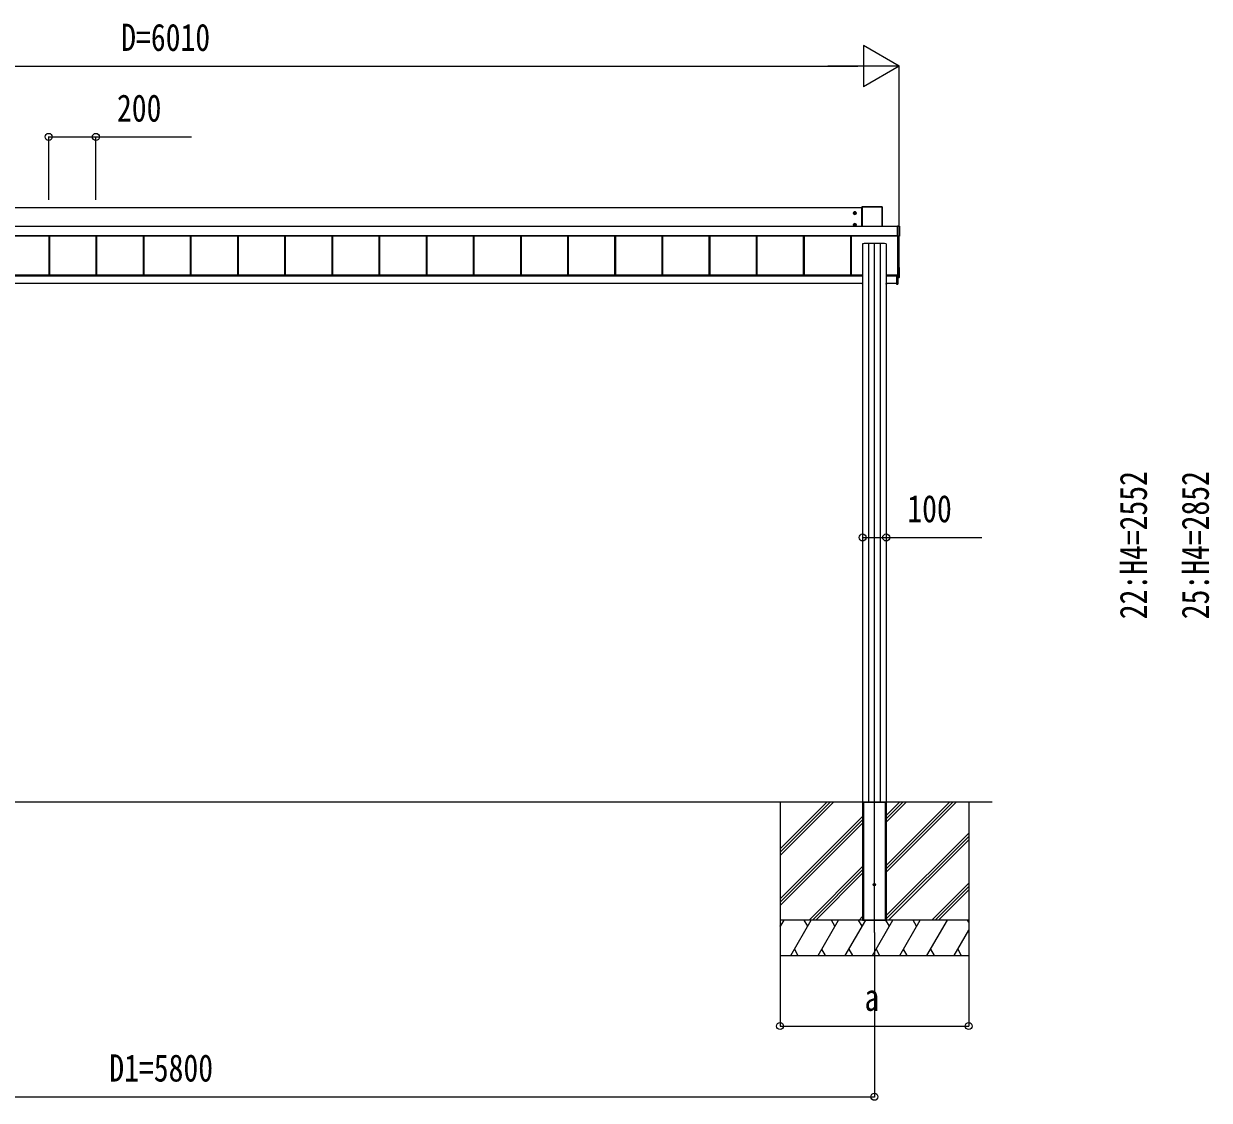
# Model space of a CAD drawing. Units: millimetres, scale not verified. Extents: x -14718 to 14718, y -10397 to 10401.
# Drawn here: x -9625 to -4597, y -5976 to -1409 of the extents above; entities that cross this region are included whole.
import ezdxf
from ezdxf.enums import TextEntityAlignment as Align

# ---------------------------------------------------------------- set-up
doc = ezdxf.new("R2010")
doc.units = ezdxf.units.MM
doc.header["$LTSCALE"] = 50
for name, color, linetype in [('0-4_YKK_12', 2, 'Continuous'), ('0-5_YKK_A1', 4, 'Continuous'), ('0-6_YKK_D', 6, 'Continuous')]:
    doc.layers.add(name, color=color, linetype=linetype)
doc.styles.add('ＭＳ ゴシック', font='')
doc.styles.get('ＭＳ ゴシック').set_extended_font_data('MS Gothic')

msp = doc.modelspace()

# ---------------------------------------------------------------- linework, layer by layer
at = {"layer": '0-4_YKK_12'}
msp.add_line((-6017.43, -5264.1), (-6017.43, -2338.4), dxfattribs=at)
at = {"layer": '0-5_YKK_A1'}
for p, q in [((-6070.43, -2190.47), (-11764.43, -2190.47)), ((-6102.71, -2211.45), (-6103.43, -2211.45)), ((-6100.43, -2219.46), (-6100.43, -2204.96)), ((-6070.43, -2186.75), (-6070.43, -2268.91)), ((-6070.09, -2186.89), (-6070.43, -2186.75)), ((-6070.09, -2268.91), (-6070.09, -2186.89)), ((-5984.93, -2186.25), (-6069.93, -2186.25)), ((-6069.93, -2186.25), (-6069.59, -2186.39)), ((-6069.59, -2186.39), (-6069.59, -2186.88)), ((-6069.59, -2186.39), (-5985.27, -2186.39)), ((-6069.59, -2186.88), (-6069.59, -2268.91)), ((-5985.27, -2186.88), (-6069.59, -2186.88)), ((-5985.27, -2186.39), (-5984.93, -2186.25)), ((-5985.27, -2186.39), (-5985.27, -2186.88)), ((-5985.27, -2268.91), (-5985.27, -2186.88)), ((-5984.43, -2186.75), (-5984.77, -2186.89)), ((-5984.77, -2186.89), (-5984.77, -2268.91)), ((-5984.43, -2268.91), (-5984.43, -2186.75)), ((-6107.68, -2212.21), (-6093.18, -2212.21)), ((-6107.68, -2262.18), (-6093.18, -2262.18)), ((-6102.71, -2261.42), (-6103.43, -2261.42)), ((-6100.43, -2269.43), (-6100.43, -2254.93)), ((-6098.15, -2212.97), (-6097.43, -2212.97)), ((-5918.93, -2268.91), (-11915.93, -2268.91)), ((-5918.93, -2269.39), (-11915.93, -2269.39)), ((-5918.93, -2308.36), (-11915.93, -2308.36)), ((-5918.93, -2308.88), (-11915.93, -2308.88)), ((-11915.93, -2309.02), (-5918.93, -2309.02)), ((-5918.93, -2309.02), (-11915.93, -2309.02)), ((-9518.93, -2309.02), (-9518.93, -2475.25)), ((-9516.33, -2309.02), (-9516.33, -2475.25)), ((-9515.93, -2309.02), (-9515.93, -2475.25)), ((-9318.93, -2309.02), (-9318.93, -2475.25)), ((-9316.33, -2309.02), (-9316.33, -2475.25)), ((-9315.93, -2309.02), (-9315.93, -2475.25)), ((-9118.93, -2309.02), (-9118.93, -2475.25)), ((-9116.33, -2309.02), (-9116.33, -2475.25)), ((-9115.93, -2309.02), (-9115.93, -2475.25)), ((-8918.93, -2309.02), (-8918.93, -2475.25)), ((-8916.33, -2309.02), (-8916.33, -2475.25)), ((-8915.93, -2309.02), (-8915.93, -2475.25)), ((-8718.93, -2309.02), (-8718.93, -2475.25)), ((-8716.33, -2309.02), (-8716.33, -2475.25)), ((-8715.93, -2309.02), (-8715.93, -2475.25)), ((-8518.93, -2309.02), (-8518.93, -2475.25)), ((-8516.33, -2309.02), (-8516.33, -2475.25)), ((-8515.93, -2309.02), (-8515.93, -2475.25)), ((-8318.93, -2309.02), (-8318.93, -2475.25)), ((-8316.33, -2309.02), (-8316.33, -2475.25)), ((-8315.93, -2309.02), (-8315.93, -2475.25)), ((-8118.93, -2309.02), (-8118.93, -2475.25)), ((-8116.33, -2309.02), (-8116.33, -2475.25)), ((-8115.93, -2309.02), (-8115.93, -2475.25)), ((-7918.93, -2309.02), (-7918.93, -2475.25)), ((-7916.33, -2309.02), (-7916.33, -2475.25)), ((-7915.93, -2309.02), (-7915.93, -2475.25)), ((-7718.93, -2309.02), (-7718.93, -2475.25)), ((-7716.33, -2309.02), (-7716.33, -2475.25)), ((-7715.93, -2309.02), (-7715.93, -2475.25)), ((-7518.93, -2309.02), (-7518.93, -2475.25)), ((-7516.33, -2309.02), (-7516.33, -2475.25)), ((-7515.93, -2309.02), (-7515.93, -2475.25)), ((-7318.93, -2309.02), (-7318.93, -2475.25)), ((-7316.33, -2309.02), (-7316.33, -2475.25)), ((-7315.93, -2309.02), (-7315.93, -2475.25)), ((-7118.93, -2309.02), (-7118.93, -2475.25)), ((-7116.33, -2309.02), (-7116.33, -2475.25)), ((-7115.93, -2309.02), (-7115.93, -2475.25)), ((-6918.93, -2309.02), (-6918.93, -2475.25)), ((-6916.33, -2309.02), (-6916.33, -2475.25)), ((-6915.93, -2309.02), (-6915.93, -2475.25)), ((-6718.93, -2309.02), (-6718.93, -2475.25)), ((-6716.33, -2309.02), (-6716.33, -2475.25)), ((-6715.93, -2309.02), (-6715.93, -2475.25)), ((-6518.93, -2309.02), (-6518.93, -2475.25)), ((-6516.33, -2309.02), (-6516.33, -2475.25)), ((-6515.93, -2309.02), (-6515.93, -2475.25)), ((-6318.93, -2309.02), (-6318.93, -2475.25)), ((-6316.33, -2309.02), (-6316.33, -2475.25)), ((-6315.93, -2309.02), (-6315.93, -2475.25)), ((-6118.93, -2309.02), (-6118.93, -2475.25)), ((-6116.33, -2309.02), (-6116.33, -2475.25)), ((-6115.93, -2309.02), (-6115.93, -2475.25)), ((-6098.15, -2262.94), (-6097.43, -2262.94)), ((-5917.73, -2267.68), (-5918.93, -2267.68)), ((-5918.93, -2267.83), (-5918.93, -2267.68)), ((-5918.93, -2267.68), (-5918.93, -2267.68)), ((-5917.73, -2267.68), (-5918.93, -2267.68)), ((-5918.93, -2268.31), (-5918.93, -2267.83)), ((-5911.89, -2268.31), (-5918.93, -2268.31)), ((-5918.93, -2309.37), (-5911.89, -2309.37)), ((-5918.93, -2309.88), (-5918.93, -2310.43)), ((-5911.89, -2309.88), (-5918.93, -2309.88)), ((-5918.93, -2310.43), (-5917.73, -2310.43)), ((-5918.93, -2310.43), (-5918.93, -2310.43)), ((-5918.93, -2310.43), (-5917.73, -2310.43)), ((-5917.73, -2267.68), (-5917.73, -2267.68)), ((-5917.73, -2310.43), (-5917.73, -2310.43)), ((-5917.43, -2483.08), (-5917.43, -2310.44)), ((-5917.13, -2267.67), (-5917.18, -2267.67)), ((-5917.13, -2267.63), (-5911.43, -2267.63)), ((-5917.13, -2267.63), (-5917.13, -2267.67)), ((-5917.13, -2310.49), (-5917.13, -2310.61)), ((-5911.43, -2310.61), (-5917.13, -2310.61)), ((-5912.43, -2483.03), (-5912.43, -2310.61)), ((-5911.89, -2267.83), (-5911.43, -2267.63)), ((-5911.89, -2309.37), (-5911.89, -2268.31)), ((-5911.89, -2309.37), (-5911.89, -2309.88)), ((-5911.43, -2310.61), (-5911.89, -2309.88)), ((-5910.93, -2268.13), (-5911.39, -2268.33)), ((-5911.39, -2268.33), (-5911.39, -2309.39)), ((-5911.39, -2309.39), (-5910.93, -2310.11)), ((-5910.93, -2268.13), (-5910.93, -2310.11)), ((-6067.43, -2342.96), (-6067.43, -4711.6)), ((-6042.24, -2341.22), (-6042.24, -4711.6)), ((-5992.62, -2341.22), (-5992.62, -4711.6)), ((-5967.43, -2342.96), (-5967.43, -4711.6)), ((-5911.9, -2442.51), (-5912.43, -2442.48)), ((-5911.43, -2484.07), (-5911.43, -2443.01)), ((-6067.43, -2475.25), (-11767.43, -2475.25)), ((-6067.43, -2477.25), (-11767.43, -2477.25)), ((-6067.43, -2480.12), (-11767.43, -2480.12)), ((-6068.28, -2511.6), (-11766.58, -2511.6)), ((-6068.43, -2513.78), (-6068.3, -2511.6)), ((-6068.28, -2511.6), (-6067.8, -2511.6)), ((-6067.8, -2511.6), (-6067.93, -2513.78)), ((-6067.43, -2511.6), (-6067.8, -2511.6)), ((-5920.43, -2475.25), (-5967.43, -2475.25)), ((-5924.43, -2477.25), (-5967.43, -2477.25)), ((-5924.43, -2480.12), (-5967.43, -2480.12)), ((-5967.06, -2511.6), (-5967.43, -2511.6)), ((-5967.06, -2511.6), (-5966.58, -2511.6)), ((-5966.93, -2513.78), (-5967.06, -2511.6)), ((-5924.43, -2511.6), (-5966.58, -2511.6)), ((-5966.56, -2511.6), (-5966.43, -2513.78)), ((-5919.43, -2475.6), (-5924.43, -2475.58)), ((-5924.43, -2479.88), (-5924.43, -2475.58)), ((-5924.43, -2479.88), (-5924.43, -2480.08)), ((-5918.71, -2479.89), (-5924.43, -2479.88)), ((-5924.43, -2480.38), (-5918.23, -2480.39)), ((-5920.93, -2474.86), (-5917.73, -2474.86)), ((-5920.93, -2475.25), (-5920.93, -2474.86)), ((-5920.43, -2475.25), (-5920.43, -2475.54)), ((-5920.43, -2475.54), (-5920.43, -2475.59)), ((-5919.43, -2475.6), (-5919.43, -2474.86)), ((-5918.71, -2477.31), (-5918.71, -2479.89)), ((-5918.71, -2477.31), (-5918.43, -2477.31)), ((-5918.71, -2479.89), (-5918.43, -2479.89)), ((-5918.23, -2480.09), (-5918.23, -2477.11)), ((-5918.23, -2480.09), (-5918.23, -2480.09)), ((-5918.21, -2474.86), (-5918.21, -2476.81)), ((-5918.21, -2476.81), (-5917.93, -2476.81)), ((-5918.21, -2480.39), (-5917.93, -2480.39)), ((-5917.93, -2513.48), (-5918.21, -2513.48)), ((-5917.93, -2476.81), (-5917.93, -2474.86)), ((-5917.93, -2480.39), (-5917.93, -2476.81)), ((-5917.93, -2513.48), (-5917.93, -2480.39)), ((-5912.43, -2483.6), (-5917.93, -2483.93)), ((-5917.93, -2485.19), (-5911.9, -2484.81)), ((-5917.93, -2485.19), (-5911.9, -2484.81)), ((-5911.9, -2484.56), (-5917.61, -2484.91)), ((-5917.61, -2484.91), (-5917.61, -2484.95)), ((-5912.93, -2483.58), (-5916.93, -2483.58)), ((-5912.43, -2483.6), (-5912.43, -2483.03)), ((-5911.9, -2484.81), (-5911.9, -2484.56)), ((-5911.9, -2484.81), (-5911.9, -2484.81)), ((-5911.43, -2484.07), (-5911.43, -2484.31)), ((-5967.43, -2513.78), (-5966.93, -2513.78)), ((-5966.93, -2514.1), (-5967.43, -2514.1)), ((-5966.93, -2514.1), (-5966.93, -2513.78)), ((-5966.73, -2514.1), (-5966.93, -2514.1)), ((-5924.43, -2514.16), (-5918.21, -2513.78)), ((-5924.43, -2513.86), (-5924.43, -2514.16)), ((-5517.43, -4711.6), (-11767.43, -4711.6)), ((-6417.43, -4711.6), (-6417.43, -5361.6)), ((-6417.43, -4938.23), (-6190.8, -4711.6)), ((-6417.43, -4909.95), (-6219.08, -4711.6)), ((-6417.43, -4924.09), (-6205, -4711.66)), ((-6067.43, -4711.6), (-6067.43, -5211.6)), ((-6067.43, -4711.6), (-6067.13, -4711.6)), ((-6067.43, -4711.6), (-6067.43, -5211.6)), ((-6067.13, -4711.6), (-5967.73, -4711.6)), ((-6064.93, -4711.6), (-6064.93, -5211.6)), ((-6063.43, -4711.6), (-6063.43, -5211.6)), ((-5971.43, -4711.6), (-5971.43, -5211.6)), ((-5969.93, -4711.6), (-5969.93, -5211.6)), ((-5967.43, -4711.6), (-5967.43, -5211.6)), ((-5967.43, -4711.6), (-5967.43, -5211.6)), ((-5967.43, -4796.6), (-5882.43, -4711.6)), ((-5967.43, -4782.46), (-5896.57, -4711.6)), ((-5967.43, -4768.31), (-5910.72, -4711.6)), ((-5967.43, -5008.73), (-5670.34, -4711.64)), ((-5967.43, -4994.59), (-5684.48, -4711.64)), ((-5967.43, -4980.44), (-5698.62, -4711.64)), ((-5617.43, -4711.6), (-5617.43, -5361.6)), ((-6417.43, -5122.08), (-6067.43, -4772.08)), ((-6417.43, -5136.22), (-6067.43, -4786.22)), ((-6417.43, -5150.36), (-6067.43, -4800.36)), ((-5967.43, -5192.57), (-5617.43, -4842.58)), ((-5967.43, -5206.72), (-5617.43, -4856.72)), ((-5958.17, -5211.6), (-5617.43, -4870.86)), ((-6294.82, -5211.6), (-6067.43, -4984.21)), ((-6067.43, -4998.35), (-6280.68, -5211.6)), ((-6067.43, -5012.49), (-6266.54, -5211.6)), ((-5774.32, -5211.6), (-5617.43, -5054.71)), ((-5760.18, -5211.6), (-5617.43, -5068.85)), ((-5746.04, -5211.6), (-5617.43, -5082.99)), ((-5617.43, -5211.6), (-6417.43, -5211.6)), ((-6417.43, -5240.54), (-6400.72, -5211.6)), ((-5617.43, -5211.6), (-6417.43, -5211.6)), ((-6371.85, -5361.6), (-6285.25, -5211.6)), ((-6300.25, -5237.58), (-6315.25, -5211.6)), ((-6256.38, -5361.6), (-6169.78, -5211.6)), ((-6184.78, -5237.58), (-6199.78, -5211.6)), ((-6140.91, -5361.6), (-6054.31, -5211.6)), ((-6069.31, -5237.58), (-6084.31, -5211.6)), ((-6082.69, -5211.6), (-6067.43, -5196.34)), ((-6067.43, -5211.6), (-5967.43, -5211.6)), ((-6025.44, -5361.6), (-5938.84, -5211.6)), ((-5953.84, -5237.58), (-5968.84, -5211.6)), ((-5909.97, -5361.6), (-5823.37, -5211.6)), ((-5838.37, -5237.58), (-5853.37, -5211.6)), ((-5794.5, -5361.6), (-5707.9, -5211.6)), ((-5617.43, -5220.26), (-5622.43, -5211.6)), ((-6415.72, -5237.58), (-6417.43, -5234.62)), ((-5679.03, -5361.6), (-5617.43, -5254.9)), ((-6417.43, -5361.6), (-5617.43, -5361.6)), ((-6356.86, -5335.62), (-6341.86, -5361.6)), ((-6241.39, -5335.62), (-6226.39, -5361.6)), ((-6125.92, -5335.62), (-6110.92, -5361.6)), ((-6010.44, -5335.62), (-5995.44, -5361.6)), ((-5894.98, -5335.62), (-5879.98, -5361.6)), ((-5779.5, -5335.62), (-5764.51, -5361.6)), ((-5664.03, -5335.62), (-5649.04, -5361.6))]:
    msp.add_line(p, q, dxfattribs=at)
for points in [[(-6100.43, -2206.44), (-6105.43, -2209.32), (-6105.43, -2215.1), (-6100.43, -2217.98), (-6095.43, -2215.1), (-6095.43, -2209.32)], [(-6100.43, -2256.4), (-6105.43, -2259.29), (-6105.43, -2265.07), (-6100.43, -2267.95), (-6095.43, -2265.07), (-6095.43, -2259.29)]]:
    msp.add_lwpolyline(points, close=True, dxfattribs=at)
for points in [[(-6103.43, -2211.45), (-6103.43, -2212.97), (-6102.71, -2212.97)], [(-6099.67, -2209.93), (-6099.67, -2209.21), (-6101.19, -2209.21), (-6101.19, -2209.93)], [(-6097.43, -2212.97), (-6097.43, -2211.45), (-6098.15, -2211.45)], [(-6103.43, -2261.42), (-6103.43, -2262.94), (-6102.71, -2262.94)], [(-6101.19, -2214.49), (-6101.19, -2215.21), (-6099.67, -2215.21), (-6099.67, -2214.49)], [(-6099.67, -2259.9), (-6099.67, -2259.18), (-6101.19, -2259.18), (-6101.19, -2259.9)], [(-6097.43, -2262.94), (-6097.43, -2261.42), (-6098.15, -2261.42)], [(-6101.19, -2264.46), (-6101.19, -2265.18), (-6099.67, -2265.18), (-6099.67, -2264.46)], [(-5918.93, -2267.83), (-5911.89, -2267.83), (-5911.89, -2268.31)], [(-5918.93, -2309.88), (-5918.93, -2309.37), (-5918.93, -2268.31)], [(-5918.25, -2480.09), (-5924.43, -2480.08), (-5924.43, -2480.38), (-5924.43, -2513.86)], [(-5918.21, -2480.39), (-5918.21, -2513.48), (-5924.43, -2513.86)], [(-5918.43, -2479.91), (-5918.43, -2479.89), (-5918.43, -2477.31)], [(-5918.23, -2480.09), (-5918.23, -2480.09), (-5918.24, -2480.09)], [(-6067.43, -2514.1), (-6067.93, -2514.1), (-6068.13, -2514.1)], [(-6067.93, -2514.1), (-6067.93, -2513.78), (-6067.43, -2513.78)], [(-6067.13, -4711.6), (-5967.73, -4711.6), (-5967.43, -4711.6)]]:
    msp.add_lwpolyline(points, dxfattribs=at)
for centre, radius in [((-6100.43, -2212.21), 6.25), ((-6100.43, -2212.21), 5), ((-6100.43, -2262.18), 6.25), ((-6100.43, -2262.18), 5), ((-6017.43, -5061.6), 5)]:
    msp.add_circle(centre, radius, dxfattribs=at)
for centre, radius, start, end in [((-6100.43, -2212.21), 5.58, 153.74848, 206.25152), ((-6100.43, -2212.21), 5.58, 93.74848, 146.25152), ((-6102.71, -2209.93), 1.52, 270, 0), ((-6100.43, -2212.21), 5.58, 33.74848, 86.25152), ((-6098.15, -2209.93), 1.52, 180, 270), ((-6100.43, -2212.21), 5.58, 333.74848, 26.25152), ((-6069.59, -2186.89), 0.5, 90.15046, 179.81463), ((-6069.71, -2190.99), 4.12, 88.40447, 95.35624), ((-5985.27, -2186.89), 0.5, 0.18537, 89.84954), ((-5985.15, -2190.99), 4.12, 84.64376, 91.59553), ((-6100.43, -2262.18), 5.58, 153.74848, 206.25152), ((-6100.43, -2212.21), 5.58, 213.74848, 266.25152), ((-6100.43, -2262.18), 5.58, 93.74848, 146.25152), ((-6102.71, -2214.49), 1.52, 0, 90), ((-6102.71, -2259.9), 1.52, 270, 0), ((-6100.43, -2212.21), 5.58, 273.74848, 326.25152), ((-6100.43, -2262.18), 5.58, 33.74848, 86.25152), ((-6098.15, -2214.49), 1.52, 90, 180), ((-6098.15, -2259.9), 1.52, 180, 270), ((-6100.43, -2262.18), 5.58, 333.74848, 26.25152), ((-6100.43, -2262.18), 5.58, 213.74848, 266.25152), ((-6102.71, -2264.46), 1.52, 0, 90), ((-6100.43, -2262.18), 5.58, 273.74848, 326.25152), ((-6098.15, -2264.46), 1.52, 90, 180), ((-5917.64, -2313.05), 2.62, 81.42612, 92.09097), ((-5917.13, -2310.19), 0.301, 243.24083, 270.00691), ((-5917.29, -2266.27), 1.41, 271.33232, 274.49739), ((-5911.89, -2268.33), 0.5, 0.18537, 89.84954), ((-5911.78, -2272.43), 4.12, 84.64376, 91.59553), ((-5911.78, -2313.49), 4.12, 84.64376, 91.59553), ((-5911.89, -2309.38), 0.502, 270.31408, 359.651), ((-5911.93, -2443.01), 0.5, 0.01604, 86.51881), ((-5918.64, -2481.88), 1.98, 83.79926, 91.95127), ((-5918.25, -2480.39), 0.3, 87.77338, 89.77816), ((-5918.25, -2480.23), 0.141, 85.77463, 89.9759), ((-5919.48, -2480.32), 1.25, 356.45735, 10.27369), ((-5919.44, -2480.27), 1.21, 354.17006, 8.37745), ((-5919.56, -2476.88), 1.35, 350.09675, 2.91202), ((-5918.23, -2476.81), 0.3, 269.98255, 359.98254), ((-5918.23, -2480.39), 0.3, 0, 89.87763), ((-5919.43, -2480.31), 1.22, 356.27163, 10.47203), ((-5918.23, -2513.48), 0.3, 273.5, 0), ((-5919.44, -2513.63), 1.24, 353.06854, 6.93146), ((-5917.63, -2484.61), 0.3, 180.0189, 273.51595), ((-5917.63, -2484.66), 0.3, 180.0189, 273.51595), ((-5917.73, -2474.56), 0.3, 269.98255, 359.98252), ((-5916.93, -2483.08), 0.5, 180.01746, 270.01745), ((-5912.93, -2483.08), 0.5, 269.98255, 359.98254), ((-5911.93, -2484.06), 0.5, 273.48119, 359.98396), ((-5911.93, -2484.31), 0.5, 273.6197, 0), ((-5911.93, -2484.31), 0.5, 273.48119, 359.98396), ((-6068.13, -2513.8), 0.3, 176.5, 270), ((-5966.73, -2513.8), 0.3, 270, 3.5)]:
    msp.add_arc(centre, radius, start, end, dxfattribs=at)
for centre, major_axis, ratio, start_param, end_param in [((-6069.93, -2186.75), (0.382, -0.325), 0.996231, 2.2770247, 3.8440941), ((-5984.93, -2186.75), (0.382, 0.325), 0.996231, 5.5806839, 7.1477533), ((-5917.73, -2267.67), (0.6, 0), 0.026226, 4.712389, 5.6461648), ((-5917.73, -2310.49), (0.6, 0), 0.096025, 6.2831853, 7.8539816), ((-5917.13, -2310.31), (0, 0.3), 0.998743, 2.0534275, 3.1415927), ((-5917.13, -2267.93), (0, 0.3), 0.998743, 6.2831853, 6.8214342), ((-5917.73, -2267.67), (0.6, 0), 0.026226, 5.6461648, 6.2831853), ((-5911.43, -2268.13), (0.382, 0.325), 0.996231, 5.5806839, 7.1477533), ((-5911.43, -2310.11), (0.382, -0.325), 0.996231, 5.4186173, 6.9856867), ((-6017.43, -2342.96), (50, 0), 0.04, 6.2831853, 9.424778), ((-5918.21, -2477.31), (-0.301, 0.4), 0.997782, 5.6362522, 7.2070486), ((-5918.73, -2479.89), (-0.001, 0.2), 0.09157, 4.6769241, 4.7117655), ((-5918.23, -2479.89), (0.482, 0.007), 0.414889, 3.1353871, 4.6694768), ((-5918.23, -2477.31), (-0.108, 0.169), 0.994155, 5.7105836, 7.28138), ((-5918.23, -2479.89), (0.145, 0.15), 0.921201, 2.3804184, 3.9145081), ((-5918.21, -2479.89), (-0.301, 0.4), 0.997782, 2.4579529, 2.4946596), ((-5918.21, -2484.99), (0.6, 0.037), 0.034769, 5.198958, 6.2810574), ((-6067.93, -2513.8), (0.5, -0.018), 0.036539, 1.5736281, 3.1406975), ((-5966.93, -2513.8), (0.5, 0.018), 0.036539, 0.0008951, 1.5679645)]:
    msp.add_ellipse(centre, major_axis=major_axis, ratio=ratio, start_param=start_param, end_param=end_param, dxfattribs=at)
at = {"layer": '0-6_YKK_D'}
for p, q in [((-5912.43, -1588.84), (-6063.99, -1501.34)), ((-6063.99, -1501.34), (-6063.99, -1676.34)), ((-11747.43, -1588.84), (-6087.43, -1588.84)), ((-5912.43, -1588.84), (-6215.54, -1588.84)), ((-5912.43, -1588.84), (-6063.99, -1676.34)), ((-5912.43, -2309.61), (-5912.43, -1587.84)), ((-9518.93, -2155.31), (-9518.93, -1887.84)), ((-9318.93, -2155.31), (-9318.93, -1887.84)), ((-6067.43, -3586.07), (-6067.43, -3589.59)), ((-6017.43, -5265.1), (-6017.43, -5962.6)), ((-6417.43, -5362.6), (-6417.43, -5662.6)), ((-5617.43, -5362.6), (-5617.43, -5662.6)), ((-6417.43, -5661.6), (-5617.43, -5661.6)), ((-11817.43, -5961.6), (-6017.43, -5961.6))]:
    msp.add_line(p, q, dxfattribs=at)
for points in [[(-9518.93, -1888.84), (-9318.93, -1888.84), (-8913.83, -1888.84)], [(-6067.43, -3588.59), (-5967.43, -3588.59), (-5562.33, -3588.59)]]:
    msp.add_lwpolyline(points, dxfattribs=at)
for centre in [(-9518.93, -1888.84), (-9318.93, -1888.84), (-6067.43, -3588.59), (-5967.43, -3588.59), (-6417.43, -5661.6), (-5617.43, -5661.6), (-6017.43, -5961.6)]:
    msp.add_circle(centre, 14.88, dxfattribs=at)

# ---------------------------------------------------------------- texts
at = {"layer": '0-6_YKK_D', "style": 'ＭＳ ゴシック', "width": 0.8}
for s, p in [('D=6010', (-9211.43, -1558.84)), ('200', (-9229.43, -1858.84)), ('100', (-5877.93, -3558.59)), ('a', (-6059.43, -5631.6)), ('D1=5800', (-9261.83, -5931.6))]:
    msp.add_text(s, height=115.5, dxfattribs=at).set_placement(p, align=Align.BOTTOM_LEFT)
for s, p in [('22:H4=2552', (-4827.14, -3935.54)), ('25:H4=2852', (-4564.64, -3935.54))]:
    msp.add_text(s, height=115.5, rotation=90, dxfattribs=at).set_placement(p, align=Align.BOTTOM_LEFT)

doc.saveas('drawing.dxf')
